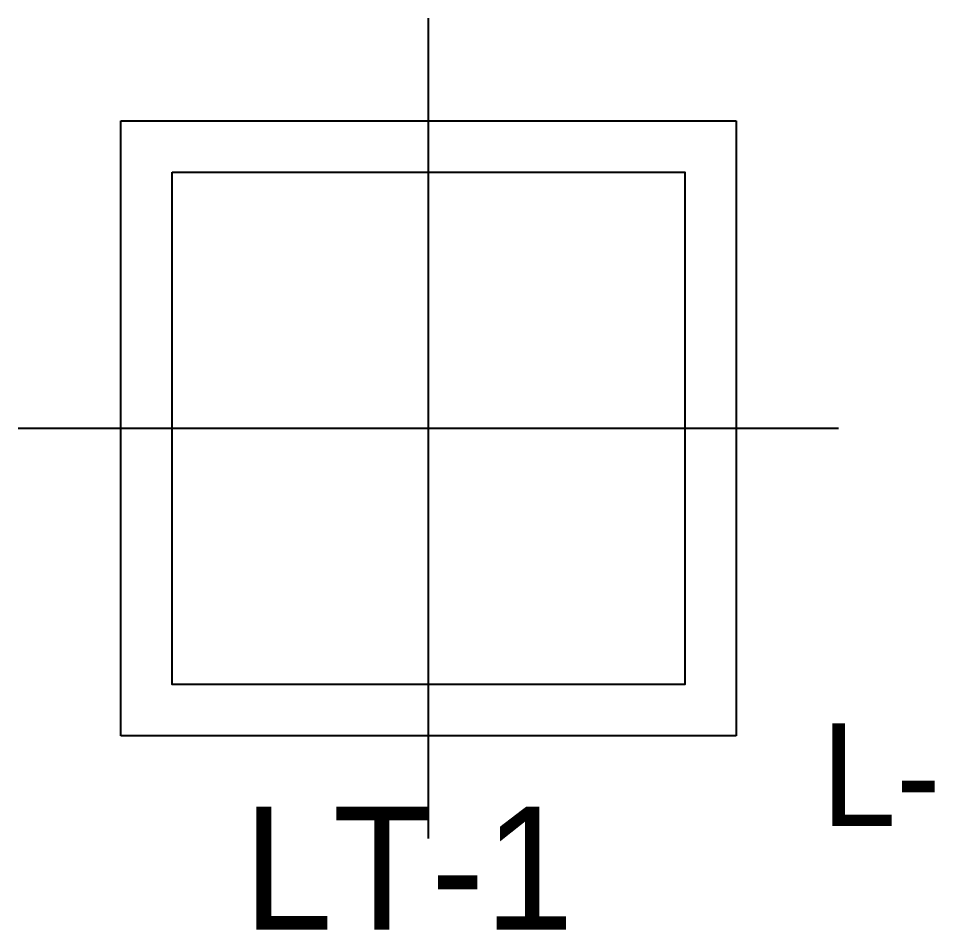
# Model space of a CAD drawing. Header units: inches. Extents: x 7740 to 83056, y -9304 to 75068.
# Drawn here: x 34476 to 35221, y 41587 to 42328 of the extents above; entities that cross this region are included whole.
import ezdxf
from ezdxf.enums import TextEntityAlignment as Align

# ---------------------------------------------------------------- set-up
doc = ezdxf.new("R2010")
doc.units = ezdxf.units.IN
doc.header["$LTSCALE"] = 50
doc.header["$MEASUREMENT"] = 0
doc.layers.add('RC-LIGHT', color=7, linetype='Continuous')
doc.styles.add('DH-TEXT', font='')
doc.styles.add('코레일둥고', font='Korail_Round_Gothic_Medium.ttf')
doc.styles.get('DH-TEXT').set_extended_font_data('HY울릉도L')

# ---------------------------------------------------------------- blocks, each defined once
blk = doc.blocks.new('G-101')
at = {"layer": 'RC-LIGHT', "color": 251}
for p, q in [((0, -400), (0, 400)), ((400, 0), (-400, 0))]:
    blk.add_line(p, q, dxfattribs=at)
at = {"layer": 'RC-LIGHT', "color": 7}
for p, q in [((-300, -300), (-300, 300)), ((-300, 300), (300, 300)), ((300, 300), (300, -300)), ((300, -300), (-300, -300))]:
    blk.add_line(p, q, dxfattribs=at)
at = {"layer": 'RC-LIGHT', "color": 1}
blk.add_lwpolyline([(-250, 250), (250, 250), (250, -250), (-250, -250)], close=True, dxfattribs=at)
at = {"layer": 'RC-LIGHT', "style": 'DH-TEXT'}
blk.add_attdef('L-', text='', height=100, dxfattribs=at).set_placement((383.23, -287.82), align=Align.TOP_LEFT)

msp = doc.modelspace()

# ---------------------------------------------------------------- block references
at = {"layer": 'RC-LIGHT', "xscale": 0.8333333333333334, "yscale": 0.8333333333333334, "zscale": 0.8333333333333334}
msp.add_blockref('G-101', (34809.31, 41994.2), dxfattribs=at).add_auto_attribs({'L-': 'L-'})

# ---------------------------------------------------------------- texts
at = {"layer": 'RC-LIGHT', "color": 30, "style": '코레일둥고'}
msp.add_text('LT-1', height=100, dxfattribs=at).set_placement((34658.65, 41686.68), align=Align.TOP_LEFT)

doc.saveas('drawing.dxf')
